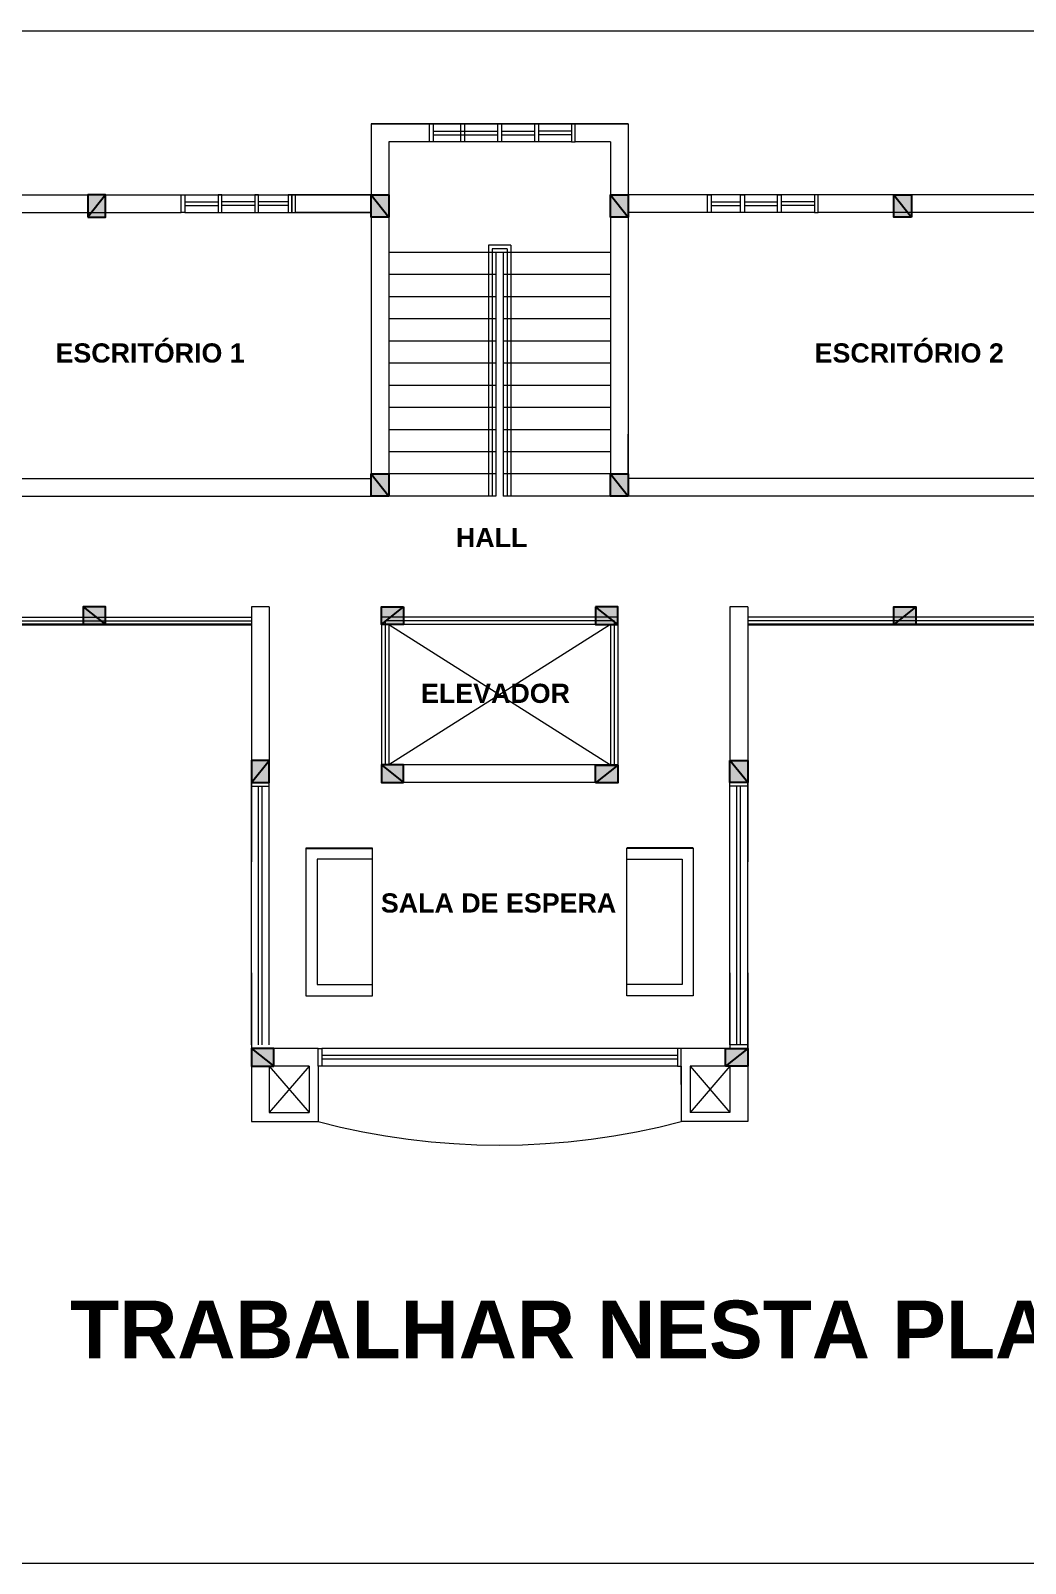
# Model space of a CAD drawing. Header units: millimetres. Extents: x 4398 to 4524, y 1896 to 1957.
# Drawn here: x 4411.97 to 4425.44, y 1929.24 to 1950 of the extents above; entities that cross this region are included whole.
import ezdxf

# ---------------------------------------------------------------- set-up
doc = ezdxf.new("R2010")
doc.units = ezdxf.units.MM
doc.linetypes.add('ACAD_ISO03W100', pattern=[30, 12, -18])
for name, color, linetype, lineweight in [('C-Moveis', 7, 'Continuous', 5), ('C-Paredes-Acessorios', 20, 'Continuous', 5), ('C-Texto', 4, 'Continuous', 9)]:
    doc.layers.add(name, color=color, linetype=linetype, lineweight=lineweight)
doc.layers.add('C-Pilares', color=7, linetype='Continuous', plot=False)
doc.styles.add('BOLD', font='arialbd.ttf')

# ---------------------------------------------------------------- blocks, each defined once
blk = doc.blocks.new('A$C2A3D30EB')
at = {"layer": 'C-Pilares'}
for color, points in [(6, [(0, 0), (24, 30), (0, 30)]), (6, [(24, 30), (0, 30), (0, 0)]), (135, [(24, 30), (0, 0), (24, 0)])]:
    blk.add_hatch(color=color, dxfattribs=at).paths.add_polyline_path(points)
blk.add_line((24, 30), (0, 0), dxfattribs=at)
at = {"layer": 'C-Pilares', "color": 7}
blk.add_lwpolyline([(0, 0), (24, 0), (24, 30), (0, 30)], close=True, dxfattribs=at)
blk = doc.blocks.new('A$C24FA0D86')
blk.add_line((0, 2), (0.9, 2))
at = {"layer": 'C-Moveis'}
for p, q in [((0.9, 2), (0, 2)), ((0, 2), (0, 0)), ((0.9, 0), (0.9, 2)), ((0.9, 1.85), (0.15, 1.85)), ((0.15, 1.85), (0.15, 0.15)), ((0.9, 0), (0.9, 1.85)), ((0.15, 0.15), (0.9, 0.15)), ((0, 0), (0.9, 0))]:
    blk.add_line(p, q, dxfattribs=at)
blk.add_lwpolyline([(0, 2), (0, 0), (0.9, 0), (0.9, 2)], dxfattribs=at)

msp = doc.modelspace()

# ---------------------------------------------------------------- linework, layer by layer
at = {"layer": 'C-Paredes-Acessorios'}
for p, q in [((4417.369, 1948.735), (4416.579, 1948.735)), ((4416.579, 1948.735), (4416.579, 1947.775)), ((4416.579, 1948.735), (4420.059, 1948.735)), ((4419.294, 1948.735), (4417.369, 1948.735)), ((4417.369, 1948.495), (4417.369, 1948.735)), ((4417.419, 1948.64), (4418.294, 1948.64)), ((4418.344, 1948.64), (4418.794, 1948.64)), ((4419.294, 1948.64), (4418.844, 1948.64)), ((4420.059, 1948.735), (4419.344, 1948.735)), ((4419.344, 1948.495), (4419.344, 1948.735)), ((4420.059, 1948.735), (4419.344, 1948.735)), ((4419.344, 1948.495), (4419.344, 1948.735)), ((4420.059, 1948.735), (4420.059, 1947.775)), ((4420.059, 1948.735), (4420.059, 1947.775)), ((4417.369, 1948.495), (4416.819, 1948.495)), ((4416.819, 1948.495), (4416.819, 1943.695)), ((4419.294, 1948.495), (4417.369, 1948.495)), ((4417.419, 1948.59), (4418.294, 1948.59)), ((4418.344, 1948.59), (4418.794, 1948.59)), ((4419.294, 1948.59), (4418.844, 1948.59)), ((4419.819, 1948.495), (4419.344, 1948.495)), ((4419.819, 1948.495), (4419.344, 1948.495)), ((4419.819, 1948.495), (4419.819, 1943.695)), ((4419.819, 1948.495), (4419.819, 1943.695)), ((4410.718, 1947.775), (4414.004, 1947.775)), ((4414.004, 1947.535), (4414.004, 1947.775)), ((4414.004, 1947.535), (4414.004, 1947.775)), ((4414.004, 1947.535), (4414.004, 1947.775)), ((4414.054, 1947.775), (4415.504, 1947.775)), ((4414.054, 1947.775), (4415.504, 1947.775)), ((4414.054, 1947.68), (4414.504, 1947.68)), ((4414.054, 1947.68), (4414.504, 1947.68)), ((4414.054, 1947.63), (4414.504, 1947.63)), ((4414.054, 1947.63), (4414.504, 1947.63)), ((4415.004, 1947.68), (4414.554, 1947.68)), ((4415.004, 1947.68), (4414.554, 1947.68)), ((4415.004, 1947.63), (4414.554, 1947.63)), ((4415.004, 1947.63), (4414.554, 1947.63)), ((4415.454, 1947.68), (4415.054, 1947.68)), ((4415.454, 1947.68), (4415.054, 1947.68)), ((4415.454, 1947.63), (4415.054, 1947.63)), ((4415.454, 1947.63), (4415.054, 1947.63)), ((4415.504, 1947.775), (4416.579, 1947.775)), ((4415.504, 1947.535), (4415.504, 1947.775)), ((4415.504, 1947.535), (4415.504, 1947.775)), ((4415.504, 1947.535), (4415.504, 1947.775)), ((4416.579, 1947.775), (4415.554, 1947.775)), ((4415.554, 1947.535), (4415.554, 1947.775)), ((4421.134, 1947.775), (4420.059, 1947.775)), ((4421.134, 1947.775), (4420.059, 1947.775)), ((4422.584, 1947.775), (4421.134, 1947.775)), ((4421.134, 1947.535), (4421.134, 1947.775)), ((4422.584, 1947.775), (4421.134, 1947.775)), ((4421.134, 1947.535), (4421.134, 1947.775)), ((4421.184, 1947.68), (4421.584, 1947.68)), ((4421.184, 1947.68), (4421.584, 1947.68)), ((4421.184, 1947.63), (4421.584, 1947.63)), ((4421.184, 1947.63), (4421.584, 1947.63)), ((4421.634, 1947.68), (4422.084, 1947.68)), ((4421.634, 1947.68), (4422.084, 1947.68)), ((4421.634, 1947.63), (4422.084, 1947.63)), ((4421.634, 1947.63), (4422.084, 1947.63)), ((4422.584, 1947.68), (4422.134, 1947.68)), ((4422.584, 1947.68), (4422.134, 1947.68)), ((4422.584, 1947.63), (4422.134, 1947.63)), ((4422.584, 1947.63), (4422.134, 1947.63)), ((4425.919, 1947.775), (4422.634, 1947.775)), ((4422.634, 1947.535), (4422.634, 1947.775)), ((4425.919, 1947.775), (4422.634, 1947.775)), ((4422.634, 1947.535), (4422.634, 1947.775)), ((4410.718, 1947.535), (4414.004, 1947.535)), ((4414.054, 1947.535), (4415.504, 1947.535)), ((4414.054, 1947.535), (4415.504, 1947.535)), ((4415.504, 1947.535), (4416.579, 1947.535)), ((4416.579, 1947.535), (4415.554, 1947.535)), ((4416.579, 1947.535), (4416.579, 1943.935)), ((4421.134, 1947.535), (4420.059, 1947.535)), ((4420.059, 1947.535), (4420.059, 1943.935)), ((4421.134, 1947.535), (4420.059, 1947.535)), ((4420.059, 1947.535), (4420.059, 1943.935)), ((4422.584, 1947.535), (4421.134, 1947.535)), ((4422.584, 1947.535), (4421.134, 1947.535)), ((4422.584, 1947.535), (4421.134, 1947.535)), ((4423.659, 1947.535), (4422.634, 1947.535)), ((4425.919, 1947.535), (4422.634, 1947.535)), ((4418.369, 1946.995), (4416.819, 1946.995)), ((4418.469, 1947.095), (4418.169, 1947.095)), ((4418.169, 1947.095), (4418.169, 1943.695)), ((4418.419, 1947.045), (4418.219, 1947.045)), ((4418.219, 1947.045), (4418.219, 1943.695)), ((4418.269, 1946.995), (4418.269, 1943.695)), ((4419.819, 1946.995), (4418.369, 1946.995)), ((4418.369, 1946.995), (4418.369, 1943.695)), ((4418.419, 1947.045), (4418.419, 1943.695)), ((4418.469, 1947.095), (4418.469, 1943.695)), ((4418.269, 1946.695), (4416.819, 1946.695)), ((4419.819, 1946.695), (4418.369, 1946.695)), ((4418.269, 1946.395), (4416.819, 1946.395)), ((4419.819, 1946.395), (4418.369, 1946.395)), ((4418.269, 1946.095), (4416.819, 1946.095)), ((4419.819, 1946.095), (4418.369, 1946.095)), ((4418.269, 1945.795), (4416.819, 1945.795)), ((4419.819, 1945.795), (4418.369, 1945.795)), ((4418.269, 1945.495), (4416.819, 1945.495)), ((4419.819, 1945.495), (4418.369, 1945.495)), ((4418.269, 1945.195), (4416.819, 1945.195)), ((4419.819, 1945.195), (4418.369, 1945.195)), ((4418.269, 1944.895), (4416.819, 1944.895)), ((4419.819, 1944.895), (4418.369, 1944.895)), ((4418.269, 1944.595), (4416.819, 1944.595)), ((4419.819, 1944.595), (4418.369, 1944.595)), ((4420.059, 1943.935), (4420.059, 1944.535)), ((4420.059, 1943.935), (4420.059, 1944.535)), ((4418.269, 1944.295), (4416.819, 1944.295)), ((4419.819, 1944.295), (4418.369, 1944.295)), ((4410.139, 1943.935), (4416.579, 1943.935)), ((4418.269, 1943.995), (4416.819, 1943.995)), ((4419.819, 1943.995), (4418.369, 1943.995)), ((4426.499, 1943.935), (4420.059, 1943.935)), ((4426.499, 1943.935), (4420.059, 1943.935)), ((4410.139, 1943.695), (4416.819, 1943.695)), ((4418.269, 1943.695), (4416.819, 1943.695)), ((4419.819, 1943.695), (4418.369, 1943.695)), ((4426.499, 1943.695), (4419.819, 1943.695)), ((4426.499, 1943.695), (4420.059, 1943.695)), ((4409.139, 1942.055), (4414.959, 1942.055)), ((4409.139, 1942.005), (4414.959, 1942.005)), ((4412.979, 1942.195), (4412.979, 1941.955)), ((4415.199, 1942.195), (4414.959, 1942.195)), ((4414.959, 1942.195), (4414.959, 1938.74)), ((4414.959, 1942.195), (4414.959, 1940.115)), ((4415.199, 1942.195), (4415.199, 1940.115)), ((4419.919, 1942.055), (4416.719, 1942.055)), ((4416.719, 1942.055), (4416.719, 1939.815)), ((4419.869, 1942.005), (4416.769, 1942.005)), ((4416.769, 1942.005), (4416.769, 1940.055)), ((4419.869, 1942.005), (4419.869, 1940.055)), ((4419.869, 1942.005), (4419.869, 1940.055)), ((4419.919, 1942.055), (4419.919, 1940.055)), ((4419.919, 1942.055), (4419.919, 1939.815)), ((4421.679, 1942.195), (4421.439, 1942.195)), ((4421.679, 1942.195), (4421.439, 1942.195)), ((4421.439, 1942.195), (4421.439, 1940.115)), ((4421.679, 1942.195), (4421.679, 1938.74)), ((4421.679, 1942.195), (4421.679, 1940.115)), ((4427.499, 1942.055), (4421.679, 1942.055)), ((4427.499, 1942.055), (4421.679, 1942.055)), ((4427.499, 1942.005), (4421.679, 1942.005)), ((4427.499, 1942.005), (4421.679, 1942.005)), ((4423.659, 1942.195), (4423.659, 1941.955)), ((4423.659, 1942.195), (4423.659, 1941.955)), ((4419.919, 1940.055), (4416.719, 1940.055)), ((4419.919, 1940.055), (4416.719, 1940.055)), ((4414.959, 1936.265), (4414.959, 1939.815)), ((4415.054, 1936.265), (4415.054, 1939.765)), ((4415.054, 1936.265), (4415.054, 1939.765)), ((4415.104, 1936.265), (4415.104, 1939.765)), ((4415.104, 1936.265), (4415.104, 1939.765)), ((4415.199, 1936.265), (4415.199, 1939.815)), ((4419.919, 1939.815), (4416.719, 1939.815)), ((4421.439, 1936.265), (4421.439, 1939.815)), ((4421.534, 1936.265), (4421.534, 1939.765)), ((4421.534, 1936.265), (4421.534, 1939.765)), ((4421.584, 1936.265), (4421.584, 1939.765)), ((4421.584, 1936.265), (4421.584, 1939.765)), ((4421.679, 1936.265), (4421.679, 1939.815)), ((4414.959, 1937.29), (4414.959, 1938.74)), ((4414.959, 1937.29), (4414.959, 1938.74)), ((4415.199, 1937.29), (4415.199, 1938.74)), ((4415.199, 1937.29), (4415.199, 1938.74)), ((4421.439, 1937.29), (4421.439, 1938.74)), ((4421.439, 1937.29), (4421.439, 1938.74)), ((4421.679, 1937.29), (4421.679, 1938.74)), ((4421.679, 1937.29), (4421.679, 1938.74)), ((4421.534, 1937.29), (4421.534, 1937.74)), ((4421.534, 1937.29), (4421.534, 1937.74)), ((4421.584, 1937.29), (4421.584, 1937.74)), ((4421.584, 1937.29), (4421.584, 1937.74)), ((4414.959, 1937.24), (4414.959, 1935.225)), ((4421.439, 1937.24), (4421.439, 1936.215)), ((4421.439, 1937.24), (4421.439, 1936.215)), ((4421.679, 1937.24), (4421.679, 1935.225)), ((4421.679, 1937.24), (4421.679, 1935.225)), ((4415.859, 1936.215), (4415.199, 1936.215)), ((4415.859, 1935.975), (4415.859, 1936.215)), ((4420.729, 1936.215), (4415.909, 1936.215)), ((4420.729, 1936.215), (4415.909, 1936.215)), ((4421.439, 1936.215), (4420.779, 1936.215)), ((4420.779, 1935.975), (4420.779, 1936.215)), ((4421.439, 1936.215), (4420.779, 1936.215)), ((4420.779, 1935.975), (4420.779, 1936.215)), ((4415.739, 1935.975), (4415.199, 1935.975)), ((4415.199, 1935.975), (4415.199, 1935.345)), ((4415.739, 1935.975), (4415.739, 1935.345)), ((4415.859, 1935.975), (4415.859, 1935.225)), ((4420.729, 1936.12), (4415.909, 1936.12)), ((4420.729, 1936.12), (4415.909, 1936.12)), ((4420.729, 1936.07), (4415.909, 1936.07)), ((4420.729, 1936.07), (4415.909, 1936.07)), ((4420.729, 1935.975), (4415.909, 1935.975)), ((4420.729, 1935.975), (4415.909, 1935.975)), ((4420.779, 1935.975), (4420.779, 1935.225)), ((4420.779, 1935.975), (4420.779, 1935.225)), ((4421.439, 1935.975), (4420.899, 1935.975)), ((4420.899, 1935.975), (4420.899, 1935.345)), ((4421.439, 1935.975), (4420.899, 1935.975)), ((4420.899, 1935.975), (4420.899, 1935.345)), ((4421.439, 1935.975), (4421.439, 1935.345)), ((4421.439, 1935.975), (4421.439, 1935.345)), ((4414.959, 1935.225), (4415.859, 1935.225)), ((4415.199, 1935.345), (4415.739, 1935.345)), ((4421.679, 1935.225), (4420.779, 1935.225)), ((4421.679, 1935.225), (4420.779, 1935.225)), ((4421.439, 1935.345), (4420.899, 1935.345)), ((4421.439, 1935.345), (4420.899, 1935.345))]:
    msp.add_line(p, q, dxfattribs=at)
at = {"layer": 'C-Paredes-Acessorios', "lineweight": 30}
for p, q in [((4409.139, 1941.955), (4414.959, 1941.955)), ((4427.499, 1941.955), (4421.679, 1941.955)), ((4427.499, 1941.955), (4421.679, 1941.955))]:
    msp.add_line(p, q, dxfattribs=at)
at = {"layer": 'C-Paredes-Acessorios', "color": 4, "lineweight": 20}
for p, q in [((4419.819, 1941.955), (4416.819, 1941.955)), ((4416.819, 1941.955), (4416.819, 1940.055)), ((4419.819, 1941.955), (4419.819, 1940.055)), ((4419.819, 1941.955), (4419.819, 1940.055))]:
    msp.add_line(p, q, dxfattribs=at)
at = {"layer": 'C-Paredes-Acessorios', "color": 4}
for p, q in [((4416.819, 1941.955), (4419.819, 1940.055)), ((4419.819, 1941.955), (4416.819, 1940.055))]:
    msp.add_line(p, q, dxfattribs=at)
at = {"layer": 'C-Paredes-Acessorios', "color": 3}
for p, q in [((4415.199, 1935.975), (4415.739, 1935.345)), ((4415.739, 1935.975), (4415.199, 1935.345)), ((4420.779, 1935.725), (4420.779, 1935.975)), ((4421.439, 1935.975), (4420.899, 1935.345)), ((4420.899, 1935.975), (4421.439, 1935.345)), ((4421.439, 1935.975), (4420.899, 1935.345)), ((4420.899, 1935.975), (4421.439, 1935.345))]:
    msp.add_line(p, q, dxfattribs=at)
for points in [[(4417.369, 1948.735), (4417.419, 1948.735), (4417.419, 1948.495), (4417.369, 1948.495)], [(4419.344, 1948.735), (4419.294, 1948.735), (4419.294, 1948.495), (4419.344, 1948.495)], [(4419.344, 1948.735), (4419.344, 1948.735), (4419.294, 1948.735), (4419.294, 1948.495), (4419.344, 1948.495)], [(4419.344, 1948.735), (4419.294, 1948.735), (4419.294, 1948.495), (4419.344, 1948.495)], [(4419.344, 1948.735), (4419.344, 1948.735), (4419.294, 1948.735), (4419.294, 1948.495), (4419.344, 1948.495)], [(4414.004, 1947.775), (4414.054, 1947.775), (4414.054, 1947.535), (4414.004, 1947.535)], [(4414.004, 1947.775), (4414.004, 1947.775), (4414.054, 1947.775), (4414.054, 1947.535), (4414.004, 1947.535)], [(4414.004, 1947.775), (4414.054, 1947.775), (4414.054, 1947.535), (4414.004, 1947.535)], [(4414.004, 1947.775), (4414.004, 1947.775), (4414.054, 1947.775), (4414.054, 1947.535), (4414.004, 1947.535)], [(4414.004, 1947.775), (4414.054, 1947.775), (4414.054, 1947.535), (4414.004, 1947.535)], [(4414.004, 1947.775), (4414.004, 1947.775), (4414.054, 1947.775), (4414.054, 1947.535), (4414.004, 1947.535)], [(4415.504, 1947.775), (4415.454, 1947.775), (4415.454, 1947.535), (4415.504, 1947.535)], [(4415.504, 1947.775), (4415.454, 1947.775), (4415.454, 1947.535), (4415.504, 1947.535)], [(4415.554, 1947.775), (4415.504, 1947.775), (4415.504, 1947.535), (4415.554, 1947.535)], [(4415.554, 1947.775), (4415.554, 1947.775), (4415.504, 1947.775), (4415.504, 1947.535), (4415.554, 1947.535)], [(4421.134, 1947.775), (4421.184, 1947.775), (4421.184, 1947.535), (4421.134, 1947.535)], [(4421.134, 1947.775), (4421.184, 1947.775), (4421.184, 1947.535), (4421.134, 1947.535)], [(4422.634, 1947.775), (4422.584, 1947.775), (4422.584, 1947.535), (4422.634, 1947.535)], [(4422.634, 1947.775), (4422.634, 1947.775), (4422.584, 1947.775), (4422.584, 1947.535), (4422.634, 1947.535)], [(4422.634, 1947.775), (4422.584, 1947.775), (4422.584, 1947.535), (4422.634, 1947.535)], [(4422.634, 1947.775), (4422.634, 1947.775), (4422.584, 1947.775), (4422.584, 1947.535), (4422.634, 1947.535)], [(4414.959, 1939.815), (4414.959, 1939.765), (4415.199, 1939.765), (4415.199, 1939.815)], [(4414.959, 1939.815), (4414.959, 1939.815), (4414.959, 1939.765), (4415.199, 1939.765), (4415.199, 1939.815)], [(4414.959, 1939.815), (4414.959, 1939.765), (4415.199, 1939.765), (4415.199, 1939.815)], [(4421.679, 1939.815), (4421.679, 1939.765), (4421.439, 1939.765), (4421.439, 1939.815)], [(4421.679, 1939.815), (4421.679, 1939.815), (4421.679, 1939.765), (4421.439, 1939.765), (4421.439, 1939.815)], [(4421.679, 1939.815), (4421.679, 1939.765), (4421.439, 1939.765), (4421.439, 1939.815)], [(4415.859, 1936.215), (4415.909, 1936.215), (4415.909, 1935.975), (4415.859, 1935.975)], [(4415.859, 1936.215), (4415.859, 1936.215), (4415.909, 1936.215), (4415.909, 1935.975), (4415.859, 1935.975)], [(4420.779, 1936.215), (4420.729, 1936.215), (4420.729, 1935.975), (4420.779, 1935.975)], [(4420.779, 1936.215), (4420.779, 1936.215), (4420.729, 1936.215), (4420.729, 1935.975), (4420.779, 1935.975)], [(4420.779, 1936.215), (4420.729, 1936.215), (4420.729, 1935.975), (4420.779, 1935.975)], [(4421.679, 1936.215), (4421.679, 1936.265), (4421.439, 1936.265), (4421.439, 1936.215)], [(4421.679, 1936.215), (4421.679, 1936.215), (4421.679, 1936.265), (4421.439, 1936.265), (4421.439, 1936.215)], [(4421.679, 1936.215), (4421.679, 1936.265), (4421.439, 1936.265), (4421.439, 1936.215)]]:
    msp.add_lwpolyline(points, dxfattribs=at)
for points in [[(4417.794, 1948.495), (4417.794, 1948.735), (4417.844, 1948.735), (4417.844, 1948.495)], [(4418.294, 1948.495), (4418.294, 1948.735), (4418.344, 1948.735), (4418.344, 1948.495)], [(4418.794, 1948.495), (4418.794, 1948.735), (4418.844, 1948.735), (4418.844, 1948.495)], [(4414.554, 1947.535), (4414.554, 1947.775), (4414.504, 1947.775), (4414.504, 1947.535)], [(4414.554, 1947.535), (4414.554, 1947.775), (4414.504, 1947.775), (4414.504, 1947.535)], [(4415.054, 1947.535), (4415.054, 1947.775), (4415.004, 1947.775), (4415.004, 1947.535)], [(4415.054, 1947.535), (4415.054, 1947.775), (4415.004, 1947.775), (4415.004, 1947.535)], [(4421.584, 1947.535), (4421.584, 1947.775), (4421.634, 1947.775), (4421.634, 1947.535)], [(4421.584, 1947.535), (4421.584, 1947.775), (4421.634, 1947.775), (4421.634, 1947.535)], [(4422.084, 1947.535), (4422.084, 1947.775), (4422.134, 1947.775), (4422.134, 1947.535)], [(4422.084, 1947.535), (4422.084, 1947.775), (4422.134, 1947.775), (4422.134, 1947.535)]]:
    msp.add_lwpolyline(points, close=True, dxfattribs=at)
at = {"layer": 'C-Paredes-Acessorios', "linetype": 'ACAD_ISO03W100'}
msp.add_arc((4418.319, 1944.551), 9.645, 255.2232, 284.7768, dxfattribs=at)
at = {"layer": 'C-Texto', "color": 5}
msp.add_lwpolyline([(4397.95, 1949.999), (4438.915, 1949.999), (4438.915, 1929.24), (4397.95, 1929.24)], close=True, dxfattribs=at)

# ---------------------------------------------------------------- block references
msp.add_blockref('A$C24FA0D86', (4415.696, 1936.929))
at = {"xscale": -1}
msp.add_blockref('A$C24FA0D86', (4420.941, 1936.929), dxfattribs=at)
at = {"layer": 'C-Paredes-Acessorios', "yscale": 0.01, "zscale": 0.01}
for p, xscale in [((4412.739, 1947.475), 0.01), ((4416.819, 1947.475), -0.01), ((4420.059, 1947.475), -0.01), ((4420.059, 1947.475), -0.01), ((4423.899, 1947.475), -0.01), ((4423.899, 1947.475), -0.01), ((4416.819, 1943.695), -0.01), ((4420.059, 1943.695), -0.01), ((4420.059, 1943.695), -0.01)]:
    msp.add_blockref('A$C2A3D30EB', p, dxfattribs=dict(at, xscale=xscale))
for p, xscale, rotation in [((4419.619, 1942.197), 0.01, 270), ((4419.619, 1942.197), 0.01, 270), ((4412.979, 1941.955), 0.01, 90), ((4417.019, 1942.196), -0.01, 89.99999999174916), ((4417.019, 1942.196), -0.01, 89.99999999174916), ((4423.659, 1941.955), -0.01, 270), ((4423.659, 1941.955), -0.01, 270), ((4415.199, 1940.115), 0.01, 180), ((4415.199, 1940.115), 0.01, 180), ((4415.199, 1940.115), 0.01, 180), ((4415.199, 1940.115), 0.01, 180), ((4417.019, 1939.815), 0.01, 90.00000000825081), ((4419.619, 1939.813), -0.01, 270), ((4419.619, 1939.813), -0.01, 270), ((4421.439, 1940.115), -0.01, 180), ((4421.439, 1940.115), -0.01, 180), ((4421.439, 1940.115), -0.01, 180), ((4415.259, 1935.975), 0.01, 90.00000000000001), ((4421.379, 1935.975), -0.01, 270), ((4421.379, 1935.975), -0.01, 270)]:
    msp.add_blockref('A$C2A3D30EB', p, dxfattribs=dict(at, xscale=xscale, rotation=rotation))

# ---------------------------------------------------------------- texts
at = {"layer": 'C-Texto', "style": 'BOLD'}
for s, p in [('ESCRITÓRIO 1', (4412.303, 1945.504)), ('ESCRITÓRIO 2', (4422.586, 1945.504)), ('HALL', (4417.727, 1943.005)), ('ELEVADOR', (4417.254, 1940.894)), ('SALA DE ESPERA', (4416.71, 1938.055))]:
    msp.add_text(s, height=0.26, dxfattribs=at).set_placement(p)
at = {"layer": 'C-Texto', "color": 5, "style": 'BOLD'}
msp.add_text('TRABALHAR NESTA PLANTA', height=0.78, dxfattribs=at).set_placement((4412.501, 1932.019))

doc.saveas('drawing.dxf')
